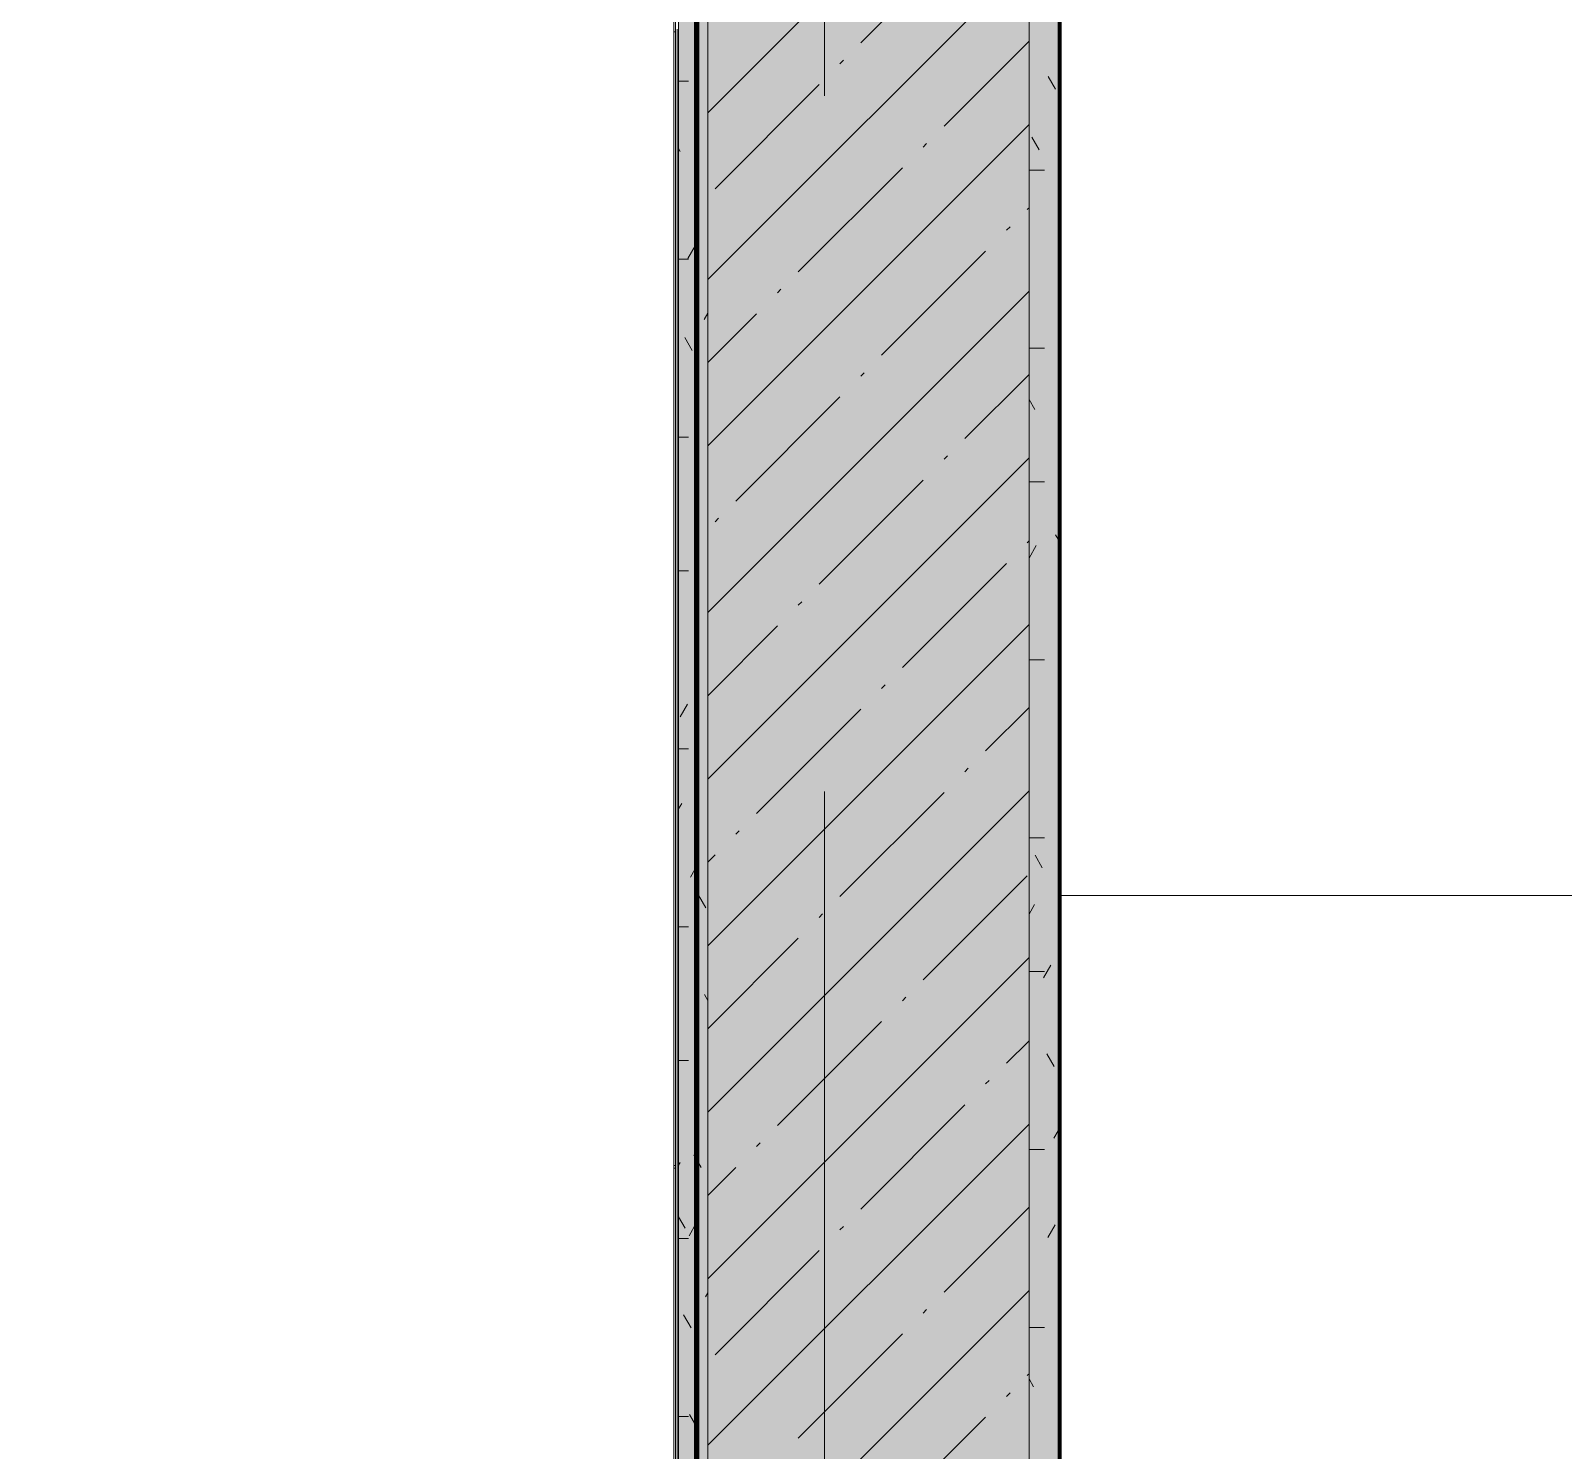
# Model space of a CAD drawing. Header units: millimetres. Extents: x -3817 to 677485, y -22715 to 103890.
# Drawn here: x 106910 to 107959, y 10727 to 11699 of the extents above; entities that cross this region are included whole.
import ezdxf

# ---------------------------------------------------------------- set-up
doc = ezdxf.new("R2010")
doc.units = ezdxf.units.MM
doc.layers.add('PDF _Геометрия', color=7, linetype='Continuous', true_color=0x1d1d1d)
doc.layers.add('PDF _Сплошная заливка', color=7, linetype='Continuous', true_color=0xffffff)

msp = doc.modelspace()

# ---------------------------------------------------------------- hatches: boundary and pattern name
at = {"layer": 'PDF _Сплошная заливка', "transparency": 33554559}
for points in [[(107394.4, 4311.3), (107593.6, 4311.3), (107593.6, 12511.4), (107373.6, 12511.4), (107373.6, 4311.3)], [(107353.6, 2061.3), (107373.6, 2061.3), (107373.6, 12291.4), (107353.6, 12291.4), (107353.6, 2081.3)]]:
    msp.add_hatch(color=256, dxfattribs=at).paths.add_polyline_path(points)

# ---------------------------------------------------------------- linework, layer by layer
at = {"layer": 'PDF _Геометрия', "color": 9, "lineweight": 9, "true_color": 0xc0c0c0}
for points in [[(107893.6, 12519.3), (107893.6, 12531.3), (105338.6, 12531.3), (105338.6, 12511.4), (107593.6, 12511.4), (107373.6, 12511.4), (105338.6, 12511.4), (105338.6, 12311.3), (107373.6, 12311.3), (107373.6, 4311.3), (107373.6, 2061.3), (107573.6, 2061.3), (107573.6, 4311.3), (107593.6, 4311.3), (107593.6, 4391.3), (107613.6, 4391.3)], [(107350.5, 11654.4), (107350.5, 11656.5), (107350.5, 11659.3), (107350.5, 11662.7), (107350.5, 11666.6), (107350.5, 11670.9), (107350.5, 11675.7), (107350.5, 11680.9), (107350.5, 11686.5), (107350.5, 11692.5), (107350.5, 11698.8), (107350.5, 11705.5)], [(107351.5, 11705.5), (107351.5, 11698.8), (107351.5, 11692.5), (107351.5, 11686.5), (107351.5, 11680.9), (107351.5, 11675.7), (107351.5, 11670.9), (107351.5, 11666.6), (107351.5, 11662.7), (107351.5, 11659.3), (107351.5, 11656.5), (107351.5, 11654.4)], [(107350.5, 11698.7), (107350.5, 11687.7), (107350.5, 11676.5), (107350.5, 11665.2), (107350.5, 11653.5), (107350.5, 11641.6), (107350.5, 11628.9), (107350.5, 11614.7), (107350.5, 11598.4), (107350.5, 11579.2), (107350.5, 11556.2), (107350.5, 11528.9), (107350.5, 11496.4), (107350.5, 11458.1), (107350.5, 11413), (107350.5, 11377.5), (107350.5, 11344.5), (107350.5, 11314), (107350.5, 11285.7), (107350.5, 11259.4), (107350.5, 11235), (107350.5, 11212.3), (107350.5, 11191.1), (107350.5, 11171.1), (107350.5, 11152.3), (107350.5, 11134.5), (107350.5, 11117.4), (107350.5, 11100.8), (107350.5, 11084.6), (107350.5, 11068.6), (107350.5, 11052.8), (107350.5, 11037.1), (107350.5, 11021.7), (107350.5, 11006.5), (107350.5, 10991.5), (107350.5, 10976.8), (107350.5, 10962.4), (107350.5, 10948.4), (107350.5, 10935), (107350.5, 10922.4)], [(107351.5, 10922.4), (107351.5, 10935), (107351.5, 10948.4), (107351.5, 10962.4), (107351.5, 10976.8), (107351.5, 10991.5), (107351.5, 11006.5), (107351.5, 11021.7), (107351.5, 11037.1), (107351.5, 11052.8), (107351.5, 11068.6), (107351.5, 11084.6), (107351.5, 11100.8), (107351.5, 11117.4), (107351.5, 11134.5), (107351.5, 11152.3), (107351.5, 11171.1), (107351.5, 11191.1), (107351.5, 11212.3), (107351.5, 11235), (107351.5, 11259.4), (107351.5, 11285.7), (107351.5, 11314), (107351.5, 11344.5), (107351.5, 11377.5), (107351.5, 11413), (107351.5, 11458.1), (107351.5, 11496.4), (107351.5, 11528.9), (107351.5, 11556.2), (107351.5, 11579.2), (107351.5, 11598.4), (107351.5, 11614.7), (107351.5, 11628.9), (107351.5, 11641.6), (107351.5, 11653.5), (107351.5, 11665.2), (107351.5, 11676.5), (107351.5, 11687.7), (107351.5, 11698.7)], [(107350.5, 10993), (107350.5, 11111.5), (107350.5, 11241.4), (107350.5, 11382.8), (107350.5, 11535.5), (107350.5, 11560.2), (107350.5, 11581.6), (107350.5, 11599.9), (107350.5, 11615.2), (107350.5, 11627.5), (107350.5, 11636.9), (107350.5, 11643.6), (107350.5, 11647.8), (107350.5, 11650.3)], [(107351.5, 11650.3), (107351.5, 11647.8), (107351.5, 11643.6), (107351.5, 11636.9), (107351.5, 11627.5), (107351.5, 11615.2), (107351.5, 11599.9), (107351.5, 11581.6), (107351.5, 11560.2), (107351.5, 11535.5), (107351.5, 11382.8), (107351.5, 11241.4), (107351.5, 11111.5), (107351.5, 10993)], [(107350.5, 10920.6), (107350.5, 11001.3), (107350.5, 11086.1), (107350.5, 11174.9), (107350.5, 11267.8), (107350.5, 11364.8), (107350.5, 11465.8), (107350.5, 11350.7), (107350.5, 11245.9), (107350.5, 11151.5), (107350.5, 11067.3), (107350.5, 10993.5)], [(107351.5, 10993.5), (107351.5, 11067.3), (107351.5, 11151.5), (107351.5, 11245.9), (107351.5, 11350.7), (107351.5, 11465.8), (107351.5, 11364.8), (107351.5, 11267.8), (107351.5, 11174.9), (107351.5, 11086.1), (107351.5, 11001.3), (107351.5, 10920.6)], [(107350.5, 11133.8), (107350.5, 11153.8)], [(107351.5, 11153.8), (107351.5, 11133.8)], [(107350.5, 10993.8), (107350.5, 11013.8)], [(107351.5, 11013.8), (107351.5, 10993.8)], [(107350.5, 10949), (107350.5, 10969)], [(107351.5, 10969), (107351.5, 10949)], [(107350.5, 10789), (107350.5, 10809), (107350.5, 10829), (107350.5, 10809)], [(107351.5, 10809), (107351.5, 10829), (107351.5, 10809), (107351.5, 10789)]]:
    msp.add_lwpolyline(points, dxfattribs=at)
for points in [[(105403.6, 2061.3), (107353.6, 2061.3), (107373.6, 2061.3), (107373.6, 12291.4), (107373.6, 12311.3), (105338.6, 12311.3), (105338.6, 12291.4), (107353.6, 12291.4), (107353.6, 2081.3), (105403.6, 2081.3)], [(107367.5, 2082.3), (107367.5, 12290.5), (107366.5, 12290.5), (107366.5, 2082.3)], [(107351.5, 10922.4), (107351.5, 11698.7), (107350.5, 11698.7), (107350.5, 10922.4)], [(107351.5, 10688.9), (107351.5, 10920.6), (107350.5, 10920.6), (107350.5, 10688.9)]]:
    msp.add_lwpolyline(points, close=True, dxfattribs=at)
at = {"layer": 'PDF _Геометрия', "color": 171, "lineweight": 70, "true_color": 0x8080ff}
msp.add_lwpolyline([(107366.5, 2082.3), (107366.5, 12290.5), (107365.5, 12290.5), (107365.5, 2082.3)], close=True, dxfattribs=at)
at = {"layer": 'PDF _Геометрия', "color": 253, "lineweight": 9, "true_color": 0xaaaaaa}
for points in [[(107453.6, 11654.9), (107453.6, 12289.9)], [(107453.6, 9591.1), (107453.6, 11178.6)]]:
    msp.add_lwpolyline(points, dxfattribs=at)
at = {"layer": 'PDF _Геометрия', "color": 7, "lineweight": 9}
msp.add_lwpolyline([(107593.6, 4391.3), (107593.6, 12291.4)], close=True, dxfattribs=at)
for points in [[(107613.6, 4391.3), (107613.6, 12290.4)], [(107352.6, 11700.6), (107352.6, 11697.4), (107352.6, 11694.2), (107352.6, 11691.2), (107352.6, 11688.3), (107352.6, 11685.5), (107352.6, 11682.7), (107352.6, 11680.2), (107352.6, 11677.7), (107352.6, 11675.3), (107352.6, 11673.1), (107352.6, 11671), (107352.6, 11669), (107352.6, 11661.8), (107352.6, 11654.5), (107352.6, 11647.3), (107352.6, 11640.2), (107352.6, 11633.1), (107352.6, 11626.1), (107352.6, 11619), (107352.6, 11612.1), (107352.6, 11605.2), (107352.6, 11598.3), (107352.6, 11591.5), (107352.6, 11584.7), (107352.6, 11577.9), (107352.6, 11571.2), (107352.6, 11564.5), (107352.6, 11557.9), (107352.6, 11551.3), (107352.6, 11544.7), (107352.6, 11538.2), (107352.6, 11531.7), (107352.6, 11525.3), (107352.6, 11518.9), (107352.6, 11516.8), (107352.6, 11514.5), (107352.6, 11511.9), (107352.6, 11509.2), (107352.6, 11506.3), (107352.6, 11503.1), (107352.6, 11499.9), (107352.6, 11496.4), (107352.6, 11492.9), (107352.6, 11489.2), (107352.6, 11485.4), (107352.6, 11481.4), (107352.6, 11477.4), (107352.6, 11473.4), (107352.6, 11469.2), (107352.6, 11465), (107352.6, 11460.8), (107352.6, 11456.6), (107352.6, 11452.3), (107352.6, 11448.1), (107352.6, 11443.8), (107352.6, 11439.6), (107352.6, 11435.4), (107352.6, 11431.3), (107352.6, 11427.3), (107352.6, 11423.3), (107352.6, 11419.4), (107352.6, 11415.6), (107352.6, 11412), (107352.6, 11408.4), (107352.6, 11405.1), (107352.6, 11401.8), (107352.6, 11398.8), (107352.6, 11395.9), (107352.6, 11393.2), (107352.6, 11390.8), (107352.6, 11388.5), (107352.6, 11386.5), (107352.6, 11384.7), (107352.6, 11383.2), (107352.6, 11382), (107352.6, 11381.1), (107352.6, 11495), (107352.6, 11499.6), (107352.6, 11504), (107352.6, 11508.4), (107352.6, 11512.7), (107352.6, 11516.8), (107352.6, 11520.9), (107352.6, 11524.9), (107352.6, 11528.8), (107352.6, 11532.6), (107352.6, 11536.4), (107352.6, 11540), (107352.6, 11543.6), (107352.6, 11547), (107352.6, 11550.5), (107352.6, 11553.8), (107352.6, 11557), (107352.6, 11560.2), (107352.6, 11563.3), (107352.6, 11566.4), (107352.6, 11569.4), (107352.6, 11572.3), (107352.6, 11575.1), (107352.6, 11577.9), (107352.6, 11580.7), (107352.6, 11583.4), (107352.6, 11586), (107352.6, 11588.6), (107352.6, 11591.1), (107352.6, 11593.6), (107352.6, 11596), (107352.6, 11598.4), (107352.6, 11600.8), (107352.6, 11603.1), (107352.6, 11605.4), (107352.6, 11607.6), (107352.6, 11609.8), (107352.6, 11612), (107352.6, 11614.1), (107352.6, 11616.2), (107352.6, 11618.3), (107352.6, 11620.4), (107352.6, 11622.4), (107352.6, 11624.4), (107352.6, 11626.4), (107352.6, 11628.4), (107352.6, 11630.4), (107352.6, 11632.3), (107352.6, 11634.3), (107352.6, 11636.2), (107352.6, 11638.2), (107352.6, 11640.1), (107352.6, 11642), (107352.6, 11644), (107352.6, 11645.9), (107352.6, 11647.8), (107352.6, 11649.8), (107352.6, 11651.7), (107352.6, 11653.7), (107352.6, 11655.6), (107352.6, 11657.6), (107352.6, 11659.6), (107352.6, 11661.6), (107352.6, 11663.6), (107352.6, 11665.7), (107352.6, 11667.8), (107352.6, 11669.9), (107352.6, 11672), (107352.6, 11674.2), (107352.6, 11676.3), (107352.6, 11678.6), (107352.6, 11680.8), (107352.6, 11683.1), (107352.6, 11685.4), (107352.6, 11687.8), (107352.6, 11690.2), (107352.6, 11692.7), (107352.6, 11695.2), (107352.6, 11697.8), (107352.6, 11700.4)], [(107352.6, 11258.3), (107352.6, 11258.3), (107352.6, 11258.3), (107352.6, 11258.3), (107352.6, 11258.3), (107352.6, 11258.4), (107352.6, 11258.4), (107352.6, 11258.4), (107352.6, 11258.4), (107352.6, 11258.4), (107352.6, 11258.5), (107352.6, 11258.5), (107352.6, 11258.5), (107352.6, 11258.5), (107352.6, 11258.6), (107352.6, 11258.6), (107352.6, 11258.6), (107352.6, 11258.7), (107352.6, 11258.7), (107352.6, 11258.7), (107352.6, 11258.8), (107352.6, 11258.8), (107352.6, 11258.8), (107352.6, 11258.9), (107352.6, 11258.9), (107352.6, 11259), (107352.6, 11259), (107352.6, 11259.1), (107352.6, 11259.1), (107352.6, 11259.2), (107352.6, 11259.2), (107352.6, 11259.3), (107352.6, 11259.4), (107352.6, 11259.4), (107352.6, 11259.5), (107352.6, 11259.6), (107352.6, 11259.6), (107352.6, 11259.7), (107352.6, 11259.8), (107352.6, 11259.8), (107352.6, 11259.9), (107352.6, 11260), (107352.6, 11260), (107352.6, 11260.1), (107352.6, 11260.2), (107352.6, 11260.3), (107352.6, 11260.4), (107352.6, 11260.4), (107352.6, 11260.5), (107352.6, 11260.6), (107352.6, 11260.7), (107352.6, 11260.8), (107352.6, 11260.9), (107352.6, 11261), (107352.6, 11261.1), (107352.6, 11261.2), (107352.6, 11261.3), (107352.6, 11261.4), (107352.6, 11261.5), (107352.6, 11261.6), (107352.6, 11261.7), (107352.6, 11261.8), (107352.6, 11261.9), (107352.6, 11262), (107352.6, 11262.1), (107352.6, 11262.2), (107352.6, 11262.3), (107352.6, 11262.4), (107352.6, 11262.5), (107352.6, 11262.7), (107352.6, 11262.8), (107352.6, 11262.9), (107352.6, 11263), (107352.6, 11263.1), (107352.6, 11263.3), (107352.6, 11263.4), (107352.6, 11263.5), (107352.6, 11263.6), (107352.6, 11263.8), (107352.6, 11263.9), (107352.6, 11264), (107352.6, 11264.2), (107352.6, 11264.3), (107352.6, 11264.4), (107352.6, 11264.6), (107352.6, 11264.7), (107352.6, 11264.8), (107352.6, 11265), (107352.6, 11265.1), (107352.6, 11265.3), (107352.6, 11265.4), (107352.6, 11265.6), (107352.6, 11265.7), (107352.6, 11265.9), (107352.6, 11266), (107352.6, 11266.2), (107352.6, 11266.3), (107352.6, 11266.5), (107352.6, 11266.6), (107352.6, 11266.8), (107352.6, 11266.9), (107352.6, 11267.1), (107352.6, 11267.2), (107352.6, 11267.4), (107352.6, 11267.6), (107352.6, 11267.7), (107352.6, 11267.9), (107352.6, 11268.1), (107352.6, 11268.2), (107352.6, 11268.4), (107352.6, 11268.6), (107352.6, 11268.7), (107352.6, 11268.9), (107352.6, 11269.1), (107352.6, 11269.3), (107352.6, 11269.4), (107352.6, 11269.6), (107352.6, 11269.8), (107352.6, 11270), (107352.6, 11270.1), (107352.6, 11270.3), (107352.6, 11270.5), (107352.6, 11270.7), (107352.6, 11270.9), (107352.6, 11271.1), (107352.6, 11271.2), (107352.6, 11271.4), (107352.6, 11271.6), (107352.6, 11271.8), (107352.6, 11272), (107352.6, 11272.2), (107352.6, 11272.4), (107352.6, 11272.6), (107352.6, 11272.8), (107352.6, 11273), (107352.6, 11273.2), (107352.6, 11273.4), (107352.6, 11273.6), (107352.6, 11273.8), (107352.6, 11274), (107352.6, 11274.2), (107352.6, 11274.4), (107352.6, 11274.6), (107352.6, 11274.8), (107352.6, 11275), (107352.6, 11275.2), (107352.6, 11275.4), (107352.6, 11275.6), (107352.6, 11275.8), (107352.6, 11276), (107352.6, 11276.3), (107352.6, 11276.5), (107352.6, 11276.7), (107352.6, 11276.9), (107352.6, 11277.1), (107352.6, 11277.3), (107352.6, 11277.5), (107352.6, 11277.8), (107352.6, 11278), (107352.6, 11278.2), (107352.6, 11278.4), (107352.6, 11278.7), (107352.6, 11278.9), (107352.6, 11279.1), (107352.6, 11279.3), (107352.6, 11279.6), (107352.6, 11279.8), (107352.6, 11280), (107352.6, 11280.2), (107352.6, 11280.5), (107352.6, 11280.7), (107352.6, 11280.9), (107352.6, 11281.2), (107352.6, 11281.4), (107352.6, 11281.6), (107352.6, 11281.9), (107352.6, 11282.1), (107352.6, 11282.3), (107352.6, 11282.6), (107352.6, 11282.8), (107352.6, 11283), (107352.6, 11283.3), (107352.6, 11283.5), (107352.6, 11283.8), (107352.6, 11284), (107352.6, 11284.2), (107352.6, 11284.5), (107352.6, 11284.7), (107352.6, 11285), (107352.6, 11285.2), (107352.6, 11285.5), (107352.6, 11285.7), (107352.6, 11286), (107352.6, 11286.2), (107352.6, 11286.5), (107352.6, 11286.7), (107352.6, 11287), (107352.6, 11287.2), (107352.6, 11287.5), (107352.6, 11287.7), (107352.6, 11288), (107352.6, 11288.2), (107352.6, 11288.5), (107352.6, 11288.7), (107352.6, 11289), (107352.6, 11289.2), (107352.6, 11289.5), (107352.6, 11289.8), (107352.6, 11290), (107352.6, 11290.3), (107352.6, 11290.5), (107352.6, 11290.8), (107352.6, 11291.1), (107352.6, 11291.3), (107352.6, 11291.6), (107352.6, 11291.8), (107352.6, 11292.1), (107352.6, 11292.4), (107352.6, 11292.6), (107352.6, 11292.9), (107352.6, 11293.2), (107352.6, 11293.4), (107352.6, 11293.7), (107352.6, 11294), (107352.6, 11294.2), (107352.6, 11294.5), (107352.6, 11294.8), (107352.6, 11295), (107352.6, 11295.3), (107352.6, 11295.6), (107352.6, 11295.9), (107352.6, 11296.1), (107352.6, 11296.4), (107352.6, 11296.7), (107352.6, 11296.9), (107352.6, 11297.2), (107352.6, 11297.5), (107352.6, 11297.8), (107352.6, 11298), (107352.6, 11298.3), (107352.6, 11298.6), (107352.6, 11298.9), (107352.6, 11299.1), (107352.6, 11299.4), (107352.6, 11299.7), (107352.6, 11300), (107352.6, 11300.2), (107352.6, 11300.5), (107352.6, 11300.8), (107352.6, 11301.1), (107352.6, 11301.4), (107352.6, 11301.6), (107352.6, 11301.9), (107352.6, 11302.2), (107352.6, 11302.5), (107352.6, 11302.8), (107352.6, 11303.1), (107352.6, 11303.3), (107352.6, 11303.6), (107352.6, 11303.9), (107352.6, 11304.2), (107352.6, 11304.5), (107352.6, 11304.7), (107352.6, 11305), (107352.6, 11305.3), (107352.6, 11305.6), (107352.6, 11305.9), (107352.6, 11306.2), (107352.6, 11306.5), (107352.6, 11306.7), (107352.6, 11307), (107352.6, 11307.3), (107352.6, 11307.6), (107352.6, 11307.9), (107352.6, 11308.2), (107352.6, 11308.5), (107352.6, 11308.8), (107352.6, 11309), (107352.6, 11309.3), (107352.6, 11309.6), (107352.6, 11309.9), (107352.6, 11310.2), (107352.6, 11310.5), (107352.6, 11310.8), (107352.6, 11311.1), (107352.6, 11311.3), (107352.6, 11311.6), (107352.6, 11311.9), (107352.6, 11312.2), (107352.6, 11312.5), (107352.6, 11312.8), (107352.6, 11313.1), (107352.6, 11313.4), (107352.6, 11313.7), (107352.6, 11314), (107352.6, 11314.3), (107352.6, 11314.5), (107352.6, 11314.8), (107352.6, 11315.1), (107352.6, 11315.4), (107352.6, 11315.7), (107352.6, 11316), (107352.6, 11316.3), (107352.6, 11316.6), (107352.6, 11316.9), (107352.6, 11317.2), (107352.6, 11317.5), (107352.6, 11317.8), (107352.6, 11318), (107352.6, 11318.3), (107352.6, 11318.6), (107352.6, 11318.9), (107352.6, 11319.2), (107352.6, 11319.5), (107352.6, 11319.8), (107352.6, 11320.1), (107352.6, 11320.4), (107352.6, 11320.7), (107352.6, 11321), (107352.6, 11321.3), (107352.6, 11321.6), (107352.6, 11321.8), (107352.6, 11322.1), (107352.6, 11322.4), (107352.6, 11322.7), (107352.6, 11323), (107352.6, 11323.3), (107352.6, 11323.6), (107352.6, 11323.9), (107352.6, 11324.2), (107352.6, 11324.5), (107352.6, 11324.8), (107352.6, 11325.1), (107352.6, 11325.4), (107352.6, 11325.6), (107352.6, 11325.9), (107352.6, 11326.2), (107352.6, 11326.5), (107352.6, 11326.8), (107352.6, 11327.1), (107352.6, 11327.4), (107352.6, 11327.7), (107352.6, 11328), (107352.6, 11328.3), (107352.6, 11328.6), (107352.6, 11328.8), (107352.6, 11329.1), (107352.6, 11329.4), (107352.6, 11329.7), (107352.6, 11330), (107352.6, 11330.3), (107352.6, 11330.6), (107352.6, 11330.9), (107352.6, 11331.2), (107352.6, 11331.4), (107352.6, 11331.7), (107352.6, 11332), (107352.6, 11332.3), (107352.6, 11332.6), (107352.6, 11332.9), (107352.6, 11333.2), (107352.6, 11333.5), (107352.6, 11333.7), (107352.6, 11334), (107352.6, 11334.3), (107352.6, 11334.6), (107352.6, 11334.9), (107352.6, 11335.2), (107352.6, 11335.5), (107352.6, 11335.7), (107352.6, 11336), (107352.6, 11336.3), (107352.6, 11336.6), (107352.6, 11336.9), (107352.6, 11337.2), (107352.6, 11337.4), (107352.6, 11337.7), (107352.6, 11338), (107352.6, 11338.3), (107352.6, 11338.6), (107352.6, 11338.8), (107352.6, 11339.1), (107352.6, 11339.4), (107352.6, 11339.7), (107352.6, 11340), (107352.6, 11340.2), (107352.6, 11340.5), (107352.6, 11340.8), (107352.6, 11341.1), (107352.6, 11341.4), (107352.6, 11341.6), (107352.6, 11341.9), (107352.6, 11342.2), (107352.6, 11342.5), (107352.6, 11342.7), (107352.6, 11343), (107352.6, 11343.3), (107352.6, 11343.6), (107352.6, 11343.8), (107352.6, 11344.1), (107352.6, 11344.4), (107352.6, 11344.7), (107352.6, 11344.9), (107352.6, 11345.2), (107352.6, 11345.5), (107352.6, 11345.7), (107352.6, 11346), (107352.6, 11346.3), (107352.6, 11346.5), (107352.6, 11346.8), (107352.6, 11347.1), (107352.6, 11347.3), (107352.6, 11347.6), (107352.6, 11347.9), (107352.6, 11348.1), (107352.6, 11348.4), (107352.6, 11348.7), (107352.6, 11348.9), (107352.6, 11349.2), (107352.6, 11349.5), (107352.6, 11349.7), (107352.6, 11350), (107352.6, 11350.2), (107352.6, 11350.5), (107352.6, 11350.8), (107352.6, 11351), (107352.6, 11351.3), (107352.6, 11351.5), (107352.6, 11351.8), (107352.6, 11352.1), (107352.6, 11352.3), (107352.6, 11352.6), (107352.6, 11352.8), (107352.6, 11353.1), (107352.6, 11353.3), (107352.6, 11353.6), (107352.6, 11353.8), (107352.6, 11354.1), (107352.6, 11354.3), (107352.6, 11354.6), (107352.6, 11354.8), (107352.6, 11355.1), (107352.6, 11355.3), (107352.6, 11355.6), (107352.6, 11355.8), (107352.6, 11356.1), (107352.6, 11356.3), (107352.6, 11356.5), (107352.6, 11356.8), (107352.6, 11357), (107352.6, 11357.3), (107352.6, 11357.5), (107352.6, 11357.8), (107352.6, 11358), (107352.6, 11358.2), (107352.6, 11358.5), (107352.6, 11358.7), (107352.6, 11358.9), (107352.6, 11359.2), (107352.6, 11359.4), (107352.6, 11359.6), (107352.6, 11359.9), (107352.6, 11360.1), (107352.6, 11360.3), (107352.6, 11360.6), (107352.6, 11360.8), (107352.6, 11361), (107352.6, 11361.3), (107352.6, 11361.5), (107352.6, 11361.7), (107352.6, 11361.9), (107352.6, 11362.2), (107352.6, 11362.4), (107352.6, 11362.6), (107352.6, 11362.8), (107352.6, 11363), (107352.6, 11363.3), (107352.6, 11363.5), (107352.6, 11363.7), (107352.6, 11363.9), (107352.6, 11364.1), (107352.6, 11364.3), (107352.6, 11364.6), (107352.6, 11364.8), (107352.6, 11365), (107352.6, 11365.2), (107352.6, 11365.4), (107352.6, 11365.6), (107352.6, 11365.8), (107352.6, 11366), (107352.6, 11366.2), (107352.6, 11366.4), (107352.6, 11366.6), (107352.6, 11366.8), (107352.6, 11367.1), (107352.6, 11367.3), (107352.6, 11367.5), (107352.6, 11367.7), (107352.6, 11367.8), (107352.6, 11368), (107352.6, 11368.2), (107352.6, 11368.4), (107352.6, 11368.6), (107352.6, 11368.8), (107352.6, 11369), (107352.6, 11369.2), (107352.6, 11369.4), (107352.6, 11369.6), (107352.6, 11369.8), (107352.6, 11370), (107352.6, 11370.1), (107352.6, 11370.3), (107352.6, 11370.5), (107352.6, 11370.7), (107352.6, 11370.9), (107352.6, 11371), (107352.6, 11371.2), (107352.6, 11371.4), (107352.6, 11371.6), (107352.6, 11371.8), (107352.6, 11371.9), (107352.6, 11372.1), (107352.6, 11372.3), (107352.6, 11372.4), (107352.6, 11372.6), (107352.6, 11372.8), (107352.6, 11372.9), (107352.6, 11373.1), (107352.6, 11373.3), (107352.6, 11373.4), (107352.6, 11373.6), (107352.6, 11373.8), (107352.6, 11373.9), (107352.6, 11374.1), (107352.6, 11374.2), (107352.6, 11374.4), (107352.6, 11374.5), (107352.6, 11374.7), (107352.6, 11374.8), (107352.6, 11375), (107352.6, 11375.1), (107352.6, 11375.3), (107352.6, 11375.4), (107352.6, 11375.6), (107352.6, 11375.7), (107352.6, 11375.9), (107352.6, 11376), (107352.6, 11376.2), (107352.6, 11376.3), (107352.6, 11376.4), (107352.6, 11376.6), (107352.6, 11376.7), (107352.6, 11376.8), (107352.6, 11377), (107352.6, 11377.1), (107352.6, 11377.2), (107352.6, 11377.4), (107352.6, 11377.5), (107352.6, 11377.6), (107352.6, 11377.7), (107352.6, 11377.9), (107352.6, 11378), (107352.6, 11378.1), (107352.6, 11378.2), (107352.6, 11378.3), (107352.6, 11378.4), (107352.6, 11378.6), (107352.6, 11378.7), (107352.6, 11378.8), (107352.6, 11378.9), (107352.6, 11379), (107352.6, 11379.1), (107352.6, 11379.2), (107352.6, 11379.3), (107352.6, 11379.4), (107352.6, 11379.5), (107352.6, 11379.6), (107352.6, 11379.7), (107352.6, 11379.8), (107352.6, 11379.9), (107352.6, 11380), (107352.6, 11380.1), (107352.6, 11380.2), (107352.6, 11380.3), (107352.6, 11380.4), (107352.6, 11380.4), (107352.6, 11380.5), (107352.6, 11380.6), (107352.6, 11380.7), (107352.6, 11380.8), (107352.6, 11380.8), (107352.6, 11380.9), (107352.6, 11381), (107352.6, 11381.1), (107352.6, 11382), (107352.6, 11383.2), (107352.6, 11384.7), (107352.6, 11386.5), (107352.6, 11388.5), (107352.6, 11390.8), (107352.6, 11393.2), (107352.6, 11395.9), (107352.6, 11398.8), (107352.6, 11401.8), (107352.6, 11405.1), (107352.6, 11408.4), (107352.6, 11412), (107352.6, 11415.6), (107352.6, 11419.4), (107352.6, 11423.3), (107352.6, 11427.3), (107352.6, 11431.3), (107352.6, 11435.4), (107352.6, 11439.6), (107352.6, 11443.8), (107352.6, 11448.1), (107352.6, 11452.3), (107352.6, 11456.6), (107352.6, 11460.8), (107352.6, 11465), (107352.6, 11469.2), (107352.6, 11473.4), (107352.6, 11477.4), (107352.6, 11481.4), (107352.6, 11485.4), (107352.6, 11489.2), (107352.6, 11492.9), (107352.6, 11496.4), (107352.6, 11499.9), (107352.6, 11503.1), (107352.6, 11506.3), (107352.6, 11509.2), (107352.6, 11511.9), (107352.6, 11514.5), (107352.6, 11516.8), (107352.6, 11518.9), (107352.6, 11525.3), (107352.6, 11531.7), (107352.6, 11538.2), (107352.6, 11544.7), (107352.6, 11551.3), (107352.6, 11557.9), (107352.6, 11564.5), (107352.6, 11571.2), (107352.6, 11577.9), (107352.6, 11584.7), (107352.6, 11591.5), (107352.6, 11598.3), (107352.6, 11605.2), (107352.6, 11612.1), (107352.6, 11619), (107352.6, 11626.1), (107352.6, 11633.1), (107352.6, 11640.2), (107352.6, 11647.3), (107352.6, 11654.5), (107352.6, 11661.8), (107352.6, 11669), (107352.6, 11671), (107352.6, 11673.1), (107352.6, 11675.3), (107352.6, 11677.7), (107352.6, 11680.2), (107352.6, 11682.7), (107352.6, 11685.5), (107352.6, 11688.3), (107352.6, 11691.2), (107352.6, 11694.2), (107352.6, 11697.4), (107352.6, 11700.6)], [(107352.6, 11700.4), (107352.6, 11697.8), (107352.6, 11695.2), (107352.6, 11692.7), (107352.6, 11690.2), (107352.6, 11687.8), (107352.6, 11685.4), (107352.6, 11683.1), (107352.6, 11680.8), (107352.6, 11678.6), (107352.6, 11676.3), (107352.6, 11674.2), (107352.6, 11672), (107352.6, 11669.9), (107352.6, 11667.8), (107352.6, 11665.7), (107352.6, 11663.6), (107352.6, 11661.6), (107352.6, 11659.6), (107352.6, 11657.6), (107352.6, 11655.6), (107352.6, 11653.7), (107352.6, 11651.7), (107352.6, 11649.8), (107352.6, 11647.8), (107352.6, 11645.9), (107352.6, 11644), (107352.6, 11642), (107352.6, 11640.1), (107352.6, 11638.2), (107352.6, 11636.2), (107352.6, 11634.3), (107352.6, 11632.3), (107352.6, 11630.4), (107352.6, 11628.4), (107352.6, 11626.4), (107352.6, 11624.4), (107352.6, 11622.4), (107352.6, 11620.4), (107352.6, 11618.3), (107352.6, 11616.2), (107352.6, 11614.1), (107352.6, 11612), (107352.6, 11609.8), (107352.6, 11607.6), (107352.6, 11605.4), (107352.6, 11603.1), (107352.6, 11600.8), (107352.6, 11598.4), (107352.6, 11596), (107352.6, 11593.6), (107352.6, 11591.1), (107352.6, 11588.6), (107352.6, 11586), (107352.6, 11583.4), (107352.6, 11580.7), (107352.6, 11577.9), (107352.6, 11575.2), (107352.6, 11572.3), (107352.6, 11569.4), (107352.6, 11566.4), (107352.6, 11563.3), (107352.6, 11560.2), (107352.6, 11557), (107352.6, 11553.8), (107352.6, 11550.5), (107352.6, 11547), (107352.6, 11543.6), (107352.6, 11540), (107352.6, 11536.4), (107352.6, 11532.6), (107352.6, 11528.8), (107352.6, 11524.9), (107352.6, 11520.9), (107352.6, 11516.8), (107352.6, 11512.7), (107352.6, 11508.4), (107352.6, 11504), (107352.6, 11499.6), (107352.6, 11495), (107352.6, 11381.1), (107352.6, 11380.1), (107352.6, 11378.9), (107352.6, 11377.5), (107352.6, 11375.9), (107352.6, 11374.2), (107352.6, 11372.2), (107352.6, 11370.1), (107352.6, 11367.8), (107352.6, 11365.4), (107352.6, 11362.9), (107352.6, 11360.2), (107352.6, 11357.4), (107352.6, 11354.5), (107352.6, 11351.5), (107352.6, 11348.4), (107352.6, 11345.2), (107352.6, 11341.9), (107352.6, 11338.6), (107352.6, 11335.3), (107352.6, 11331.8), (107352.6, 11328.4), (107352.6, 11325), (107352.6, 11321.5), (107352.6, 11318), (107352.6, 11314.5), (107352.6, 11311.1), (107352.6, 11307.7), (107352.6, 11304.3), (107352.6, 11300.9), (107352.6, 11297.7), (107352.6, 11294.4), (107352.6, 11291.3), (107352.6, 11288.2), (107352.6, 11285.2), (107352.6, 11282.4), (107352.6, 11279.6), (107352.6, 11277), (107352.6, 11274.5), (107352.6, 11272.1), (107352.6, 11269.9), (107352.6, 11267.9), (107352.6, 11266), (107352.6, 11264.3), (107352.6, 11262.8), (107352.6, 11261.5), (107352.6, 11260.4), (107352.6, 11259.5), (107352.6, 11258.9), (107352.6, 11258.5), (107352.6, 11258.3), (107352.6, 11253.5), (107352.6, 11250), (107352.6, 11247.6), (107352.6, 11245.9), (107352.6, 11244.8), (107352.6, 11244.2), (107352.6, 11243.7), (107352.6, 11243.2), (107352.6, 11242.4), (107352.6, 11241.1), (107352.6, 11239.1), (107352.6, 11236.2), (107352.6, 11232.2), (107352.6, 11226.9), (107352.6, 11226), (107352.6, 11225.1), (107352.6, 11224), (107352.6, 11222.8), (107352.6, 11221.5), (107352.6, 11220.1), (107352.6, 11218.6), (107352.6, 11217), (107352.6, 11215.3), (107352.6, 11213.5), (107352.6, 11211.6), (107352.6, 11209.7), (107352.6, 11207.6), (107352.6, 11205.5), (107352.6, 11203.3), (107352.6, 11201), (107352.6, 11198.6), (107352.6, 11196.1), (107352.6, 11193.6), (107352.6, 11191.1), (107352.6, 11188.4), (107352.6, 11185.7), (107352.6, 11183), (107352.6, 11180.1), (107352.6, 11177.3), (107352.6, 11174.3), (107352.6, 11171.4), (107352.6, 11168.3), (107352.6, 11165.3), (107352.6, 11162.2), (107352.6, 11159), (107352.6, 11155.9), (107352.6, 11152.7), (107352.6, 11149.4), (107352.6, 11146.2), (107352.6, 11142.9), (107352.6, 11139.6), (107352.6, 11136.2), (107352.6, 11132.9), (107352.6, 11129.5), (107352.6, 11126.1), (107352.6, 11122.8), (107352.6, 11119.4), (107352.6, 11116), (107352.6, 11112.6), (107352.6, 11109.2), (107352.6, 11105.8), (107352.6, 11102.4), (107352.6, 11099.1), (107352.6, 11095.7), (107352.6, 11092.4), (107352.6, 11089), (107352.6, 11085.7), (107352.6, 11082.5), (107352.6, 11079.2), (107352.6, 11076), (107352.6, 11072.8), (107352.6, 11069.6), (107352.6, 11066.5), (107352.6, 11063.4), (107352.6, 11060.4), (107352.6, 11057.4), (107352.6, 11054.4), (107352.6, 11051.5), (107352.6, 11048.6), (107352.6, 11045.8), (107352.6, 11043.1), (107352.6, 11040.4), (107352.6, 11037.8), (107352.6, 11035.2), (107352.6, 11032.8), (107352.6, 11030.3), (107352.6, 11028), (107352.6, 11025.7), (107352.6, 11023.5), (107352.6, 11021.4), (107352.6, 11019.4), (107352.6, 11017.5), (107352.6, 11015.6), (107352.6, 11013.9), (107352.6, 11012.2), (107352.6, 11010.7), (107352.6, 11009.2), (107352.6, 11007.8), (107352.6, 11006.6), (107352.6, 11005.4), (107352.6, 10760.3), (107352.6, 10758), (107352.6, 10757.3), (107352.6, 10757.7), (107352.6, 10758.9), (107352.6, 10760.3), (107352.6, 10761.5), (107352.6, 10762.2), (107352.6, 10761.9), (107352.6, 10760.1), (107352.6, 10756.5), (107352.6, 10750.6), (107352.6, 10745.8), (107352.6, 10741.1), (107352.6, 10736.6), (107352.6, 10732.2), (107352.6, 10728), (107352.6, 10723.8)], [(107352.6, 10723.7), (107352.6, 10727.7), (107352.6, 10731.4), (107352.6, 10735.1), (107352.6, 10738.6), (107352.6, 10741.9), (107352.6, 10745), (107352.6, 10747.9), (107352.6, 10750.6), (107352.6, 10754.4), (107352.6, 10758.6), (107352.6, 10761.6), (107352.6, 10757.2), (107352.6, 10760.3), (107352.6, 11005.4), (107352.6, 11006.6), (107352.6, 11007.8), (107352.6, 11009.2), (107352.6, 11010.7), (107352.6, 11012.2), (107352.6, 11013.9), (107352.6, 11015.6), (107352.6, 11017.5), (107352.6, 11019.4), (107352.6, 11021.4), (107352.6, 11023.5), (107352.6, 11025.7), (107352.6, 11028), (107352.6, 11030.3), (107352.6, 11032.8), (107352.6, 11035.2), (107352.6, 11037.8), (107352.6, 11040.4), (107352.6, 11043.1), (107352.6, 11045.8), (107352.6, 11048.6), (107352.6, 11051.5), (107352.6, 11054.4), (107352.6, 11057.4), (107352.6, 11060.4), (107352.6, 11063.4), (107352.6, 11066.5), (107352.6, 11069.6), (107352.6, 11072.8), (107352.6, 11076), (107352.6, 11079.2), (107352.6, 11082.5), (107352.6, 11085.7), (107352.6, 11089), (107352.6, 11092.4), (107352.6, 11095.7), (107352.6, 11099.1), (107352.6, 11102.4), (107352.6, 11105.8), (107352.6, 11109.2), (107352.6, 11112.6), (107352.6, 11116), (107352.6, 11119.4), (107352.6, 11122.8), (107352.6, 11126.1), (107352.6, 11129.5), (107352.6, 11132.9), (107352.6, 11136.2), (107352.6, 11139.6), (107352.6, 11142.9), (107352.6, 11146.2), (107352.6, 11149.4), (107352.6, 11152.7), (107352.6, 11155.9), (107352.6, 11159), (107352.6, 11162.2), (107352.6, 11165.3), (107352.6, 11168.3), (107352.6, 11171.4), (107352.6, 11174.3), (107352.6, 11177.3), (107352.6, 11180.1), (107352.6, 11183), (107352.6, 11185.7), (107352.6, 11188.4), (107352.6, 11191.1), (107352.6, 11193.6), (107352.6, 11196.1), (107352.6, 11198.6), (107352.6, 11201), (107352.6, 11203.3), (107352.6, 11205.5), (107352.6, 11207.6), (107352.6, 11209.7), (107352.6, 11211.6), (107352.6, 11213.5), (107352.6, 11215.3), (107352.6, 11217), (107352.6, 11218.6), (107352.6, 11220.1), (107352.6, 11221.5), (107352.6, 11222.8), (107352.6, 11224), (107352.6, 11225.1), (107352.6, 11226), (107352.6, 11226.9), (107352.6, 11232.2), (107352.6, 11236.2), (107352.6, 11239.1), (107352.6, 11241.1), (107352.6, 11242.4), (107352.6, 11243.2), (107352.6, 11243.7), (107352.6, 11244.2), (107352.6, 11244.8), (107352.6, 11245.9), (107352.6, 11247.6), (107352.6, 11250), (107352.6, 11253.5), (107352.6, 11258.3)], [(107614.1, 11107.3), (108025, 11107.3)], [(107352.6, 10723.8), (107352.6, 10728), (107352.6, 10732.2), (107352.6, 10736.6), (107352.6, 10741.1), (107352.6, 10745.8), (107352.6, 10750.6), (107352.6, 10729.6), (107352.6, 10702.9)]]:
    msp.add_lwpolyline(points, dxfattribs=at)
at = {"layer": 'PDF _Геометрия', "color": 231, "lineweight": 70, "true_color": 0xff80c0}
msp.add_lwpolyline([(107613.6, 4391.3), (107614.6, 4391.3), (107614.6, 12290.4)], dxfattribs=at)
at = {"layer": 'PDF _Геометрия', "color": 231, "lineweight": 9, "true_color": 0xff80c0}
msp.add_lwpolyline([(107614.6, 12290.4), (107613.6, 12290.4), (107613.6, 4391.3)], dxfattribs=at)
at = {"layer": 'PDF _Геометрия', "lineweight": 9}
for points in [[(107373.6, 11643.3), (107593.6, 11863.3)], [(107478.4, 11691.1), (107549.7, 11762.4)], [(107373.6, 11529.2), (107593.6, 11749.2)], [(107535.4, 11634), (107593.6, 11692.2)], [(107464.1, 11676.8), (107466.5, 11679.2)], [(107378.6, 11591.3), (107449.9, 11662.6)], [(107373.6, 11415.2), (107593.6, 11635.2)], [(107521.2, 11619.8), (107523.5, 11622.2)], [(107435.6, 11534.3), (107506.9, 11605.5)], [(107592.4, 11577), (107593.6, 11578.2)], [(107578.2, 11562.8), (107580.6, 11565.1)], [(107492.6, 11477.2), (107563.9, 11548.5)], [(107373.6, 11301.1), (107593.6, 11521.1)], [(107421.4, 11520), (107423.7, 11522.4)], [(107373.6, 11472.2), (107407.1, 11505.7)], [(107478.4, 11463), (107480.8, 11465.3)], [(107549.7, 11420.2), (107593.6, 11464.1)], [(107392.8, 11377.4), (107464.1, 11448.7)], [(107535.4, 11406), (107537.8, 11408.3)], [(107373.6, 11187.1), (107593.6, 11407.1)], [(107449.9, 11320.4), (107521.2, 11391.7)], [(107378.6, 11363.2), (107381, 11365.6)], [(107592.4, 11348.9), (107593.6, 11350.1)], [(107506.9, 11263.4), (107578.2, 11334.7)], [(107435.6, 11306.2), (107438, 11308.5)], [(107373.6, 11073), (107593.6, 11293)], [(107373.6, 11244.1), (107421.4, 11291.9)], [(107492.6, 11249.1), (107495, 11251.5)], [(107407.1, 11163.6), (107478.4, 11234.9)], [(107563.9, 11206.4), (107593.6, 11236)], [(107549.7, 11192.1), (107552, 11194.5)], [(107373.6, 10959), (107593.6, 11179)], [(107464.1, 11106.6), (107535.4, 11177.9)], [(107392.8, 11149.3), (107395.2, 11151.7)], [(107373.6, 11130.1), (107378.6, 11135.1)], [(107521.2, 11049.5), (107592.4, 11120.8)], [(107449.9, 11092.3), (107452.2, 11094.7)], [(107373.6, 11016), (107435.6, 11078.1)], [(107373.6, 10844.9), (107593.6, 11064.9)], [(107506.9, 11035.3), (107509.3, 11037.7)], [(107421.4, 10949.8), (107492.6, 11021)], [(107578.2, 10992.5), (107593.6, 11007.9)], [(107563.9, 10978.3), (107566.3, 10980.6)], [(107478.4, 10892.7), (107549.7, 10964)], [(107373.6, 10730.9), (107593.6, 10950.9)], [(107407.1, 10935.5), (107409.5, 10937.9)], [(107373.6, 10902), (107392.8, 10921.2)], [(107535.4, 10835.7), (107593.6, 10893.9)], [(107464.1, 10878.5), (107466.5, 10880.8)], [(107378.6, 10792.9), (107449.9, 10864.2)], [(107373.6, 10616.8), (107593.6, 10836.8)], [(107521.2, 10821.4), (107523.5, 10823.8)], [(107435.6, 10735.9), (107506.9, 10807.2)], [(107592.4, 10778.7), (107593.6, 10779.8)], [(107578.2, 10764.4), (107580.6, 10766.8)], [(107492.6, 10678.9), (107563.9, 10750.2)]]:
    msp.add_lwpolyline(points, dxfattribs=at)
at = {"layer": 'PDF _Геометрия', "color": 253, "lineweight": 9, "true_color": 0x9b9b9b}
for points in [[(107353.6, 11664.9), (107360.4, 11664.9)], [(107611.7, 11659.4), (107606.6, 11668.1)], [(107354.8, 11616.7), (107353.6, 11618.8)], [(107600.5, 11617.8), (107595.5, 11626.5)], [(107594.1, 11604), (107604.2, 11604)], [(107365, 11552.2), (107360, 11543.4)], [(107353.6, 11543), (107360.4, 11543)], [(107373.6, 11506), (107371.2, 11501.8)], [(107363, 11480.6), (107357.9, 11489.3)], [(107594.1, 11482.1), (107604.2, 11482.1)], [(107597.5, 11440.1), (107593.6, 11446.9)], [(107353.6, 11421.1), (107360.4, 11421.1)], [(107594.1, 11390.6), (107604.2, 11390.6)], [(107598.5, 11347), (107593.6, 11338.4)], [(107613.6, 11351.3), (107611.8, 11354.4)], [(107353.6, 11329.7), (107360.4, 11329.7)], [(107594.1, 11268.7), (107604.2, 11268.7)], [(107359.8, 11238.4), (107354.8, 11229.7)], [(107353.6, 11207.7), (107360.4, 11207.7)], [(107355.8, 11170.4), (107353.6, 11166.6)], [(107594.1, 11146.8), (107604.2, 11146.8)], [(107602.7, 11126.3), (107597.7, 11135)], [(107366.9, 11128.7), (107361.9, 11120)], [(107372.2, 11098.8), (107367.2, 11107.5)], [(107597.4, 11101.2), (107593.6, 11094.6)], [(107353.6, 11085.8), (107360.4, 11085.8)], [(107594.1, 11055.3), (107604.2, 11055.3)], [(107608.6, 11059.6), (107603.5, 11050.9)], [(107373.6, 11035.5), (107371.3, 11039.5)], [(107610.9, 10990.2), (107605.8, 10999)], [(107353.6, 10994.4), (107360.4, 10994.4)], [(107613.6, 10946.3), (107610.6, 10941.2)], [(107369.2, 10921.1), (107364.2, 10929.8)], [(107594.1, 10933.4), (107604.2, 10933.4)], [(107354.7, 10924.6), (107353.6, 10922.7)], [(107358.1, 10879.5), (107353.6, 10887.3)], [(107365.8, 10883), (107360.8, 10874.3)], [(107353.6, 10872.5), (107360.4, 10872.5)], [(107611.6, 10881.9), (107606.5, 10873.2)], [(107373.6, 10835.4), (107372, 10832.6)], [(107362.2, 10811.4), (107357.1, 10820.2)], [(107594.1, 10811.5), (107604.2, 10811.5)], [(107596.7, 10770.9), (107593.6, 10776.4)], [(107353.6, 10750.6), (107360.4, 10750.6)], [(107366.2, 10743.4), (107361.2, 10752.1)]]:
    msp.add_lwpolyline(points, dxfattribs=at)
at = {"layer": 'PDF _Сплошная заливка', "lineweight": 35, "transparency": 33554559}
msp.add_solid([(107613.6, 4391.3), (107613.6, 12291.4), (107593.6, 4391.3), (107593.6, 12291.4)], dxfattribs=at)

doc.saveas('drawing.dxf')
